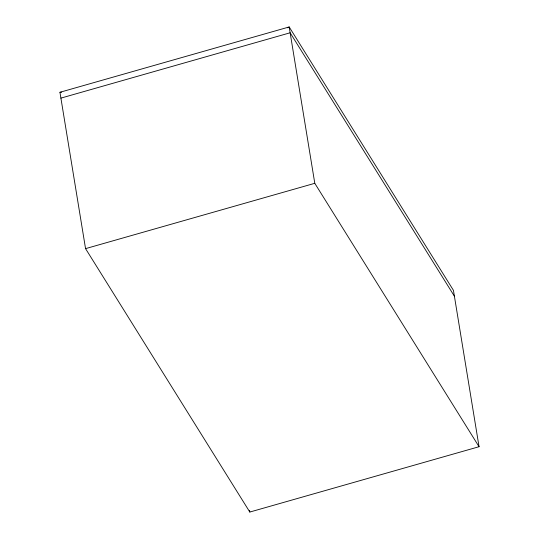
<?xml version="1.0" encoding="UTF-8"?>
<svg xmlns="http://www.w3.org/2000/svg" width="539" height="539" viewBox="0 0 539 539"><rect width="100%" height="100%" fill="white"/><g stroke="black" fill="none" stroke-linecap="round" stroke-linejoin="round"><path stroke-width="0.81" d="M287.833 27.86L289.187 26.95L453.447 290.359L479.05 446.716L249.813 512.05L85.553 248.641L59.95 92.284L289.187 26.95L314.789 183.307L479.05 446.716M60.907 98.118L290.137 32.785L454.397 296.194M85.553 248.641L314.789 183.307M59.95 92.284L61.628 92.189M249.544 510.393L249.813 512.05"/></g></svg>
